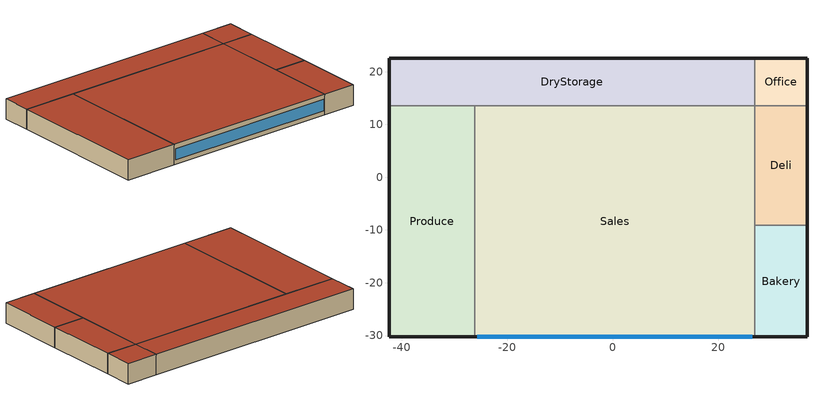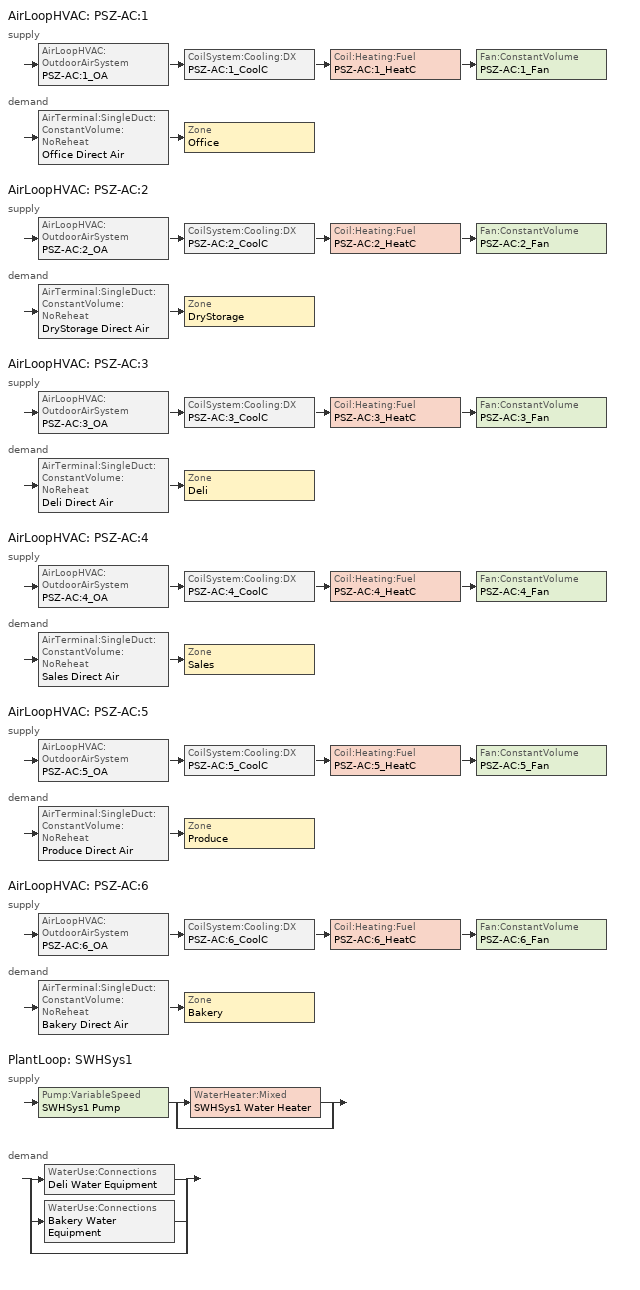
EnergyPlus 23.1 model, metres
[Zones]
Bakery
 floor ground (ext-slab): 36.79,-9.13 36.79,-30.24 26.89,-30.24 26.89,-9.13 z0
 wall outside (Mass Non-res Ext Wall): 26.89,-30.24 36.79,-30.24 36.79,-9.13 z0:6.1
 wall to Sales (int-walls): 26.89,-9.13 26.89,-30.24 z0:6.1
 wall to Deli (int-walls): 36.79,-9.13 26.89,-9.13 z0:6.1
 roof outside (IEAD Non-res Roof): 26.89,-9.13 26.89,-30.24 36.79,-30.24 36.79,-9.13 z6.1
Sales
 floor ground (ext-slab): 26.89,13.58 26.89,-30.24 -26.17,-30.24 -26.17,13.58 z0
 wall outside (Mass Non-res Ext Wall): -26.17,-30.24 26.89,-30.24 z0:6.1
 wall to Deli (int-walls): 26.89,-9.13 26.89,13.58 z0:6.1
 wall to DryStorage (int-walls): 26.89,13.58 -26.17,13.58 z0:6.1
 wall to Produce (int-walls): -26.17,13.58 -26.17,-30.24 z0:6.1
 window (Window Non-res Fixed): -25.69,-30.24 26.41,-30.24 z1.37:4.73
 roof outside (IEAD Non-res Roof): -26.17,13.58 -26.17,-30.24 26.89,-30.24 26.89,13.58 z6.1
Deli
 floor ground (ext-slab): 36.79,13.58 36.79,-9.13 26.89,-9.13 26.89,13.58 z0
 wall outside (Mass Non-res Ext Wall): 36.79,-9.13 36.79,13.58 z0:6.1
 wall to Office (int-walls): 36.79,13.58 26.89,13.58 z0:6.1
 roof outside (IEAD Non-res Roof): 26.89,13.58 26.89,-9.13 36.79,-9.13 36.79,13.58 z6.1
DryStorage
 floor ground (ext-slab): 26.89,22.55 26.89,13.58 -42.4,13.58 -42.4,22.55 z0
 wall outside (Mass Non-res Ext Wall): 26.89,22.55 -42.4,22.55 -42.4,13.58 z0:6.1
 wall to Office (int-walls): 26.89,13.58 26.89,22.55 z0:6.1
 wall to Produce (int-walls): -42.4,13.58 -26.17,13.58 z0:6.1
 roof outside (IEAD Non-res Roof): -42.4,22.55 -42.4,13.58 26.89,13.58 26.89,22.55 z6.1
Office
 floor ground (ext-slab): 36.79,22.55 36.79,13.58 26.89,13.58 26.89,22.55 z0
 wall outside (Mass Non-res Ext Wall): 36.79,13.58 36.79,22.55 26.89,22.55 z0:6.1
 roof outside (IEAD Non-res Roof): 26.89,22.55 26.89,13.58 36.79,13.58 36.79,22.55 z6.1
Produce
 floor ground (ext-slab): -26.17,13.58 -26.17,-30.24 -42.4,-30.24 -42.4,13.58 z0
 wall outside (Mass Non-res Ext Wall): -42.4,13.58 -42.4,-30.24 -26.17,-30.24 z0:6.1
 roof outside (IEAD Non-res Roof): -42.4,13.58 -42.4,-30.24 -26.17,-30.24 -26.17,13.58 z6.1
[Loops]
AirLoopHVAC 'PSZ-AC:1'
 supply: AirLoopHVAC:OutdoorAirSystem 'PSZ-AC:1_OA' > CoilSystem:Cooling:DX 'PSZ-AC:1_CoolC' > Coil:Heating:Fuel 'PSZ-AC:1_HeatC' > Fan:ConstantVolume 'PSZ-AC:1_Fan'
 demand: AirTerminal:SingleDuct:ConstantVolume:NoReheat 'Office Direct Air' > Zone 'Office'
AirLoopHVAC 'PSZ-AC:2'
 supply: AirLoopHVAC:OutdoorAirSystem 'PSZ-AC:2_OA' > CoilSystem:Cooling:DX 'PSZ-AC:2_CoolC' > Coil:Heating:Fuel 'PSZ-AC:2_HeatC' > Fan:ConstantVolume 'PSZ-AC:2_Fan'
 demand: AirTerminal:SingleDuct:ConstantVolume:NoReheat 'DryStorage Direct Air' > Zone 'DryStorage'
AirLoopHVAC 'PSZ-AC:3'
 supply: AirLoopHVAC:OutdoorAirSystem 'PSZ-AC:3_OA' > CoilSystem:Cooling:DX 'PSZ-AC:3_CoolC' > Coil:Heating:Fuel 'PSZ-AC:3_HeatC' > Fan:ConstantVolume 'PSZ-AC:3_Fan'
 demand: AirTerminal:SingleDuct:ConstantVolume:NoReheat 'Deli Direct Air' > Zone 'Deli'
AirLoopHVAC 'PSZ-AC:4'
 supply: AirLoopHVAC:OutdoorAirSystem 'PSZ-AC:4_OA' > CoilSystem:Cooling:DX 'PSZ-AC:4_CoolC' > Coil:Heating:Fuel 'PSZ-AC:4_HeatC' > Fan:ConstantVolume 'PSZ-AC:4_Fan'
 demand: AirTerminal:SingleDuct:ConstantVolume:NoReheat 'Sales Direct Air' > Zone 'Sales'
AirLoopHVAC 'PSZ-AC:5'
 supply: AirLoopHVAC:OutdoorAirSystem 'PSZ-AC:5_OA' > CoilSystem:Cooling:DX 'PSZ-AC:5_CoolC' > Coil:Heating:Fuel 'PSZ-AC:5_HeatC' > Fan:ConstantVolume 'PSZ-AC:5_Fan'
 demand: AirTerminal:SingleDuct:ConstantVolume:NoReheat 'Produce Direct Air' > Zone 'Produce'
AirLoopHVAC 'PSZ-AC:6'
 supply: AirLoopHVAC:OutdoorAirSystem 'PSZ-AC:6_OA' > CoilSystem:Cooling:DX 'PSZ-AC:6_CoolC' > Coil:Heating:Fuel 'PSZ-AC:6_HeatC' > Fan:ConstantVolume 'PSZ-AC:6_Fan'
 demand: AirTerminal:SingleDuct:ConstantVolume:NoReheat 'Bakery Direct Air' > Zone 'Bakery'
PlantLoop 'SWHSys1'
 supply: Pump:VariableSpeed 'SWHSys1 Pump' > split
  | WaterHeater:Mixed 'SWHSys1 Water Heater'
  | bypass
 demand: split
  | WaterUse:Connections 'Deli Water Equipment'
  | WaterUse:Connections 'Bakery Water Equipment'
  | bypass
[Building]
Ref Bldg SuperMarket New2004_v1.3_5.0: Loads convergence tolerance value=0.04; Maximum number of warmup days=25; Minimum number of warmup days=6; North axis=0; Solar distribution=FullInteriorAndExterior; Temperature convergence tolerance value=0.2; Terrain=City
[Site:GroundTemperature:BuildingSurface]
19.527, 19.502, 19.536, 19.598, 20.002, 21.64, 22.225, 22.375, 21.449, 20.121, 19.802, 19.633
[Site:Location]
USA IL-CHICAGO-OHARE: Elevation=190; Latitude=41.77; Longitude=-87.75; Time zone=-6
[Site:WaterMainsTemperature]
Annual average outdoor air temperature=9.69; Calculation method=Correlation; Maximum difference in monthly average outdoor air temperatures=28.1
[SizingPeriod:DesignDay] Barometric pressure=99063; Day of month=21; Daylight saving time indicator=No; Humidity condition type=WetBulb; Rain indicator=No; Snow indicator=No; Solar model indicator=ASHRAEClearSky
Name | Daily dry bulb temperature range | Day type | Maximum dry bulb temperature | Month | Sky clearness | Wetbulb or dewpoint at maximum dry bulb | Wind direction | Wind speed
CHICAGO Ann Clg .4% Condns WB=>MDB | 10.7 | SummerDesignDay | 31.2 | 7 | 1 | 25.5 | 230 | 5.3
CHICAGO Ann Htg 99.6% Condns DB | 0 | WinterDesignDay | -20.6 | 1 | 0 | -20.6 | 270 | 4.9
[Construction]
IEAD Non-res Roof: Roof Membrane, IEAD NonRes Roof Insulation, Metal Decking
InteriorFurnishings: Std Wood 6inch
Mass Non-res Ext Wall: 1IN Stucco, 8IN Concrete HW, Mass NonRes Wall Insulation, 1/2IN Gypsum
Window Non-res Fixed: NonRes Fixed Assembly Window
ext-slab: HW CONCRETE
int-walls: 1/2IN Gypsum, 1/2IN Gypsum
[Material] Thermal absorptance=0.9
Name | Conductivity | Density | Roughness | Solar absorptance | Specific heat | Thickness | Visible absorptance
1/2IN Gypsum | 0.16 | 784.9 | Smooth | 0.92 | 830 | 0.0127 | 0.92
1IN Stucco | 0.6918 | 1858 | Smooth | 0.92 | 837 | 0.0253 | 0.92
8IN CONCRETE HW | 1.311 | 2240 | Rough | 0.7 | 836.8 | 0.2032 | 0.7
HW CONCRETE | 1.311 | 2240 | Rough | 0.7 | 836.8 | 0.1016 | 0.7
IEAD NonRes Roof Insulation | 0.049 | 265 | MediumRough | 0.7 | 836.8 | 0.127339 | 0.7
Mass NonRes Wall Insulation | 0.049 | 265 | MediumRough | 0.7 | 836.8 | 0.0495495 | 0.7
Metal Decking | 45.006 | 7680 | MediumSmooth | 0.7 | 418.4 | 0.0015 | 0.3
Roof Membrane | 0.16 | 1121.29 | VeryRough | 0.7 | 1460 | 0.0095 | 0.7
Std Wood 6inch | 0.12 | 540 | MediumSmooth | 0.7 | 1210 | 0.15 | 0.7
[WindowMaterial:SimpleGlazingSystem]
NonRes Fixed Assembly Window: Solar heat gain coefficient=0.39; U factor=3.23646
[AirLoopHVAC] Design supply air flow rate=Autosize
PSZ-AC:1; PSZ-AC:2; PSZ-AC:3; PSZ-AC:4; PSZ-AC:5; PSZ-AC:6
[AirTerminal:SingleDuct:ConstantVolume:NoReheat] Availability schedule=ALWAYS_ON; Maximum air flow rate=Autosize
Bakery Direct Air; Deli Direct Air; DryStorage Direct Air; Office Direct Air; Produce Direct Air; Sales Direct Air
[AvailabilityManager:NightCycle] Applicability schedule=ALWAYS_ON; Control type=CycleOnAny; Cycling run time=1800; Cycling run time control type=FixedRunTime; Fan schedule=HVACOperationSchd; Thermostat tolerance=1
PSZ-AC:1 Availability Manager; PSZ-AC:2 Availability Manager; PSZ-AC:3 Availability Manager; PSZ-AC:4 Availability Manager; PSZ-AC:5 Availability Manager; PSZ-AC:6 Availability Manager
[Coil:Cooling:DX:SingleSpeed]
PSZ-AC:1_CoolC DXCoil: 2023 rated evaporator fan power per volume flow rate=934.4; Availability schedule=ALWAYS_ON; Energy input ratio function of flow fraction curve=ConstantCubic; Energy input ratio function of temperature curve=Cool-EIR-fT; Gross rated cooling cop=3.66668; Gross rated sensible heat ratio=Autosize; Gross rated total cooling capacity=Autosize; Part load fraction correlation curve=Cool-PLF-fPLR; Rated air flow rate=Autosize; Total cooling capacity function of flow fraction curve=ConstantCubic; Total cooling capacity function of temperature curve=Cool-Cap-fT
[Coil:Cooling:DX:TwoSpeed] Availability schedule=ALWAYS_ON; Energy input ratio function of flow fraction curve=Measured_CoolCStandard10Ton_EIRFFF; Energy input ratio function of temperature curve=Measured_CoolCStandard10Ton_EIRFT; High speed gross rated total cooling capacity=Autosize; High speed rated air flow rate=Autosize; High speed rated sensible heat ratio=Autosize; Low speed energy input ratio function of temperature curve=Measured_LowSpeedCoolEIRLSFT; Low speed gross rated sensible heat ratio=Autosize; Low speed gross rated total cooling capacity=Autosize; Low speed rated air flow rate=Autosize; Low speed total cooling capacity function of temperature curve=Measured_LowSpeedCoolCapLSFT; Part load fraction correlation curve=No_PLR_Degredation; Total cooling capacity function of flow fraction curve=Measured_CoolCStandard10Ton_CapFF; Total cooling capacity function of temperature curve=Measured_CoolCStandard10Ton_CapFT
Name | High speed gross rated cooling cop | Low speed gross rated cooling cop | Unit internal static air pressure
PSZ-AC:2_CoolC DXCoil | 3.23372 | 3.28187 | 450
PSZ-AC:3_CoolC DXCoil | 3.30033 | 3.34947
PSZ-AC:4_CoolC DXCoil | 3.13381 | 3.18046 | 450
PSZ-AC:5_CoolC DXCoil | 3.23372 | 3.28187
PSZ-AC:6_CoolC DXCoil | 3.50016 | 3.55227
[Coil:Heating:Fuel] Availability schedule=ALWAYS_ON; Fuel type=NaturalGas; Nominal capacity=Autosize
Name | Burner efficiency
PSZ-AC:1_HeatC; PSZ-AC:6_HeatC | 0.8
PSZ-AC:2_HeatC; PSZ-AC:3_HeatC; PSZ-AC:4_HeatC; PSZ-AC:5_HeatC | 0.78
[CoilSystem:Cooling:DX] Availability schedule=ALWAYS_ON
Name | Cooling coil
PSZ-AC:1_CoolC | PSZ-AC:1_CoolC DXCoil
PSZ-AC:2_CoolC | PSZ-AC:2_CoolC DXCoil
PSZ-AC:3_CoolC | PSZ-AC:3_CoolC DXCoil
PSZ-AC:4_CoolC | PSZ-AC:4_CoolC DXCoil
PSZ-AC:5_CoolC | PSZ-AC:5_CoolC DXCoil
PSZ-AC:6_CoolC | PSZ-AC:6_CoolC DXCoil
[Controller:OutdoorAir] Economizer control action type=ModulateFlow; Economizer maximum limit dry bulb temperature=28; Economizer maximum limit enthalpy=64000; Economizer minimum limit dry bulb temperature=-100; Lockout type=NoLockout; Maximum outdoor air flow rate=Autosize; Minimum limit type=FixedMinimum; Minimum outdoor air flow rate=Autosize; Minimum outdoor air schedule=MinOA_Sched
Name | Economizer control type
PSZ-AC:1_OA_Controller; PSZ-AC:6_OA_Controller | NoEconomizer
PSZ-AC:2_OA_Controller; PSZ-AC:3_OA_Controller; PSZ-AC:4_OA_Controller; PSZ-AC:5_OA_Controller | DifferentialDryBulb
[DesignSpecification:OutdoorAir]
Name | Outdoor air flow per zone floor area | Outdoor air method | Outdoor air flow per person
SZ DSOA Bakery; SZ DSOA Deli; SZ DSOA Produce; SZ DSOA Sales | 0.0015 | Flow/Area
SZ DSOA DryStorage | 0.00075 | Flow/Area
SZ DSOA Office |  | Flow/Person | 0.01
[ElectricEquipment] Fraction latent=0
Name | Design level | Design level calculation method | End use subcategory | Fraction lost | Fraction radiant | Schedule | Zone or zonelist or space or spacelist | Watts per zone floor area
Bakery_MiscPlug_Equip | 11244 | EquipmentLevel | MiscPlug | 0 | 0.5 | BLDG_EQUIP_SCH | Bakery
Deli_Exhaust_Fan | 524 | EquipmentLevel | ExhaustFans | 1 | 0 | Deli_Exhaust_SCH | Deli
Deli_MiscPlug_Equip | 12105 | EquipmentLevel | MiscPlug | 0 | 0.5 | BLDG_EQUIP_SCH | Deli
DryStorage_MiscPlug_Equip |  | Watts/Area | MiscPlug | 0 | 0.5 | BLDG_EQUIP_SCH | DryStorage | 8.07
Office_MiscPlug_Equip |  | Watts/Area | MiscPlug | 0 | 0.5 | BLDG_EQUIP_SCH | Office | 8.07
Produce_MiscPlug_Equip |  | Watts/Area | MiscPlug | 0 | 0.5 | BLDG_EQUIP_SCH | Produce | 5.38
Sales_MiscPlug_Equip |  | Watts/Area | MiscPlug | 0 | 0.5 | BLDG_EQUIP_SCH | Sales | 5.38
[Exterior:Lights]
Exterior Facade Lighting: Control option=AstronomicalClock; Design level=13577; End use subcategory=Exterior Facade Lighting; Schedule=ALWAYS_ON
[Fan:ConstantVolume] Availability schedule=HVACOperationSchd; End use subcategory=Fan Energy; Maximum flow rate=Autosize; Motor in airstream fraction=1
Name | Fan total efficiency | Motor efficiency | Pressure rise
PSZ-AC:1_Fan | 0.53625 | 0.825 | 622
PSZ-AC:2_Fan; PSZ-AC:3_Fan; PSZ-AC:5_Fan; PSZ-AC:6_Fan | 0.56875 | 0.875 | 622
PSZ-AC:4_Fan | 0.6006 | 0.924 | 1017.592
[Fan:ZoneExhaust] Availability schedule=HVACOperationSchd; End use subcategory=Zone Exhaust Fans
Name | Fan total efficiency | Maximum flow rate | Pressure rise
Bakery Exhaust Fan | 0.338 | 0.354 | 125
Deli Exhaust Fan | 1 | 0.3375 | 1e-06
Sales Exhaust Fan | 1 | 1.0785 | 1e-06
[GasEquipment] Design level calculation method=EquipmentLevel; End use subcategory=MiscGas; Fraction latent=0; Fraction lost=0; Fraction radiant=0.5; Schedule=BLDG_EQUIP_SCH
Name | Design level | Zone or zonelist or space or spacelist
Bakery_MiscGas_Equip | 5622 | Bakery
Deli_MiscGas_Equip | 6053 | Deli
[InternalMass] Construction=InteriorFurnishings
Name | Zone or zonelist | Surface area
Bakery Internal Mass | Bakery | 418.0818
Deli Internal Mass | Deli | 449.4372
DryStorage Internal Mass | DryStorage | 1243.78
Office Internal Mass | Office | 177.6835
Produce Internal Mass | Produce | 1422.73
Sales Internal Mass | Sales | 4649.88
[Lights] Design level calculation method=Watts/Area; End use subcategory=General; Fraction radiant=0.7; Fraction replaceable=1; Fraction visible=0.2; Return air fraction=0; Return air fraction calculated from plenum temperature=No; Schedule=BLDG_LIGHT_SCH
Name | Watts per zone floor area | Zone or zonelist or space or spacelist
Bakery_Lights | 18.29 | Bakery
Deli_Lights | 18.29 | Deli
DryStorage_Lights | 8.61 | DryStorage
Office_Lights | 11.84 | Office
Produce_Lights | 18.29 | Produce
Sales_Lights | 18.29 | Sales
[People] Activity level schedule=ACTIVITY_SCH; Air velocity schedule=AIR_VELO_SCH; Clothing insulation calculation method=ClothingInsulationSchedule; Clothing insulation schedule=CLOTHING_SCH; Enable ashrae 55 comfort warnings=No; Fraction radiant=0.3; Mean radiant temperature calculation type=ZoneAveraged; Number of people calculation method=Area/Person; Number of people schedule=BLDG_OCC_SCH; Sensible heat fraction=Autocalculate; Thermal comfort model 1 type=Fanger; Work efficiency schedule=WORK_EFF_SCH
Name | Floor area per person | Zone or zonelist or space or spacelist
Bakery People | 11.61 | Bakery
Deli People | 11.61 | Deli
DryStorage People | 27.87 | DryStorage
Office People | 18.58 | Office
Produce People | 11.61 | Produce
Sales People | 11.61 | Sales
[PlantEquipmentList]
SWHSys1 Equipment List: SWHSys1 Water Heater, WaterHeater:Mixed
[PlantEquipmentOperation:HeatingLoad]
SWHSys1 Operation Scheme: Load range 1 lower limit=0; Load range 1 upper limit=1e+15; Range 1 equipment list=SWHSys1 Equipment List
[PlantEquipmentOperationSchemes]
SWHSys1 Loop Operation Scheme List: Control scheme 1=SWHSys1 Operation Scheme; Control scheme 1 schedule=PlantOnSched
[PlantLoop]
SWHSys1: Fluid type=Water; Load distribution scheme=Optimal; Maximum loop flow rate=Autosize; Maximum loop temperature=60; Minimum loop flow rate=0; Minimum loop temperature=10; Plant equipment operation scheme=SWHSys1 Loop Operation Scheme List; Plant loop volume=Autocalculate
[Pump:VariableSpeed]
SWHSys1 Pump: Design maximum flow rate=Autosize; Design minimum flow rate=0; Design power consumption=Autosize; Design pump head=0.1; Fraction of motor inefficiencies to fluid stream=0; Motor efficiency=1; Pump control type=Intermittent; Coefficient 1 of the part load performance curve=0; Coefficient 2 of the part load performance curve=1; Coefficient 3 of the part load performance curve=0; Coefficient 4 of the part load performance curve=0
[Refrigeration:Case] Availability schedule=ALWAYS_ON; Case lighting schedule=BLDG_LIGHT_SCH; Fraction of lighting energy to case=1; Latent case credit curve type=CaseTemperatureMethod; Minimum anti sweat heater power per unit length=0; Rated ambient relative humidity=55; Rated ambient temperature=23.88; Under case hvac return air fraction=0
Name | Zone | Anti sweat heater control type | Case anti sweat heater power per unit length | Case credit fraction schedule | Case defrost drip down schedule | Case defrost power per unit length | Case defrost schedule | Case defrost type | Case height | Case length | Case operating temperature | Defrost energy correction curve type | Fraction of anti sweat heater energy to case | Humidity at zero anti sweat heater energy | Latent case credit curve | Operating case fan power per unit length | Rated latent heat ratio | Rated runtime fraction | Rated total cooling capacity per unit length | Refrigerated case restocking schedule | Standard case fan power per unit length | Standard case lighting power per unit length
Bakery_Case:1_WALKINFREEZER | Bakery | None | 0 | Bakery_Case:1_WALKINFREEZER_CaseCreditReduxSched | Bakery_Case:1_WALKINFREEZER_CaseDripDown2aDaySched | 0 | Bakery_Case:1_WALKINFREEZER_CaseDefrost2aDaySched | None | 0 | 2.4 | 2.2 | None | 0 | 0 | Bakery_Case:1_WALKINFREEZERSingleShelfHorizontal_LatentEnergyMult | 63 | 0.1 | 0.4 | 461.52 | Bakery_Case:1_WALKINFREEZER_WalkInStockingSched | 63 | 26.25
Deli_Case:1_ MULTIDECKDIARYANDDELICASE | Deli | None | 65.6 | Deli_Case:1_ MULTIDECKDIARYANDDELICASE_CaseCreditReduxSched | Deli_Case:1_ MULTIDECKDIARYANDDELICASE_CaseDripDown2aDaySched | 0 | Deli_Case:1_ MULTIDECKDIARYANDDELICASE_CaseDefrost2aDaySched | OffCycle | 0 | 3 | 2.2 | None | 0.2 | 0 | Deli_Case:1_ MULTIDECKDIARYANDDELICASEMultiShelfVertical_LatentEnergyMult | 87.6 | 0.3 | 0.85 | 1442.25 | Deli_Case:1_ MULTIDECKDIARYANDDELICASE_CaseStockingSched | 87.6 | 38.7
Deli_Case:2_WALKINFREEZER | Deli | None | 0 | Deli_Case:2_WALKINFREEZER_CaseCreditReduxSched | Deli_Case:2_WALKINFREEZER_CaseDripDown2aDaySched | 511.8 | Deli_Case:2_WALKINFREEZER_CaseDefrost2aDaySched | Electric | 0 | 4.8 | 2.2 | None | 0 | 0 | Deli_Case:2_WALKINFREEZERSingleShelfHorizontal_LatentEnergyMult | 97.1 | 0.1 | 0.4 | 461.52 | Deli_Case:2_WALKINFREEZER_WalkInStockingSched | 97.1 | 26.25
Produce_Case:1_ MULTIDECKDIARYANDDELICASE | Produce | None | 0 | Produce_Case:1_ MULTIDECKDIARYANDDELICASE_CaseCreditReduxSched | Produce_Case:1_ MULTIDECKDIARYANDDELICASE_CaseDripDown2aDaySched | 0 | Produce_Case:1_ MULTIDECKDIARYANDDELICASE_CaseDefrost2aDaySched | OffCycle | 0 | 30 | 2.2 | None | 0.2 | 0 | Produce_Case:1_ MULTIDECKDIARYANDDELICASEMultiShelfVertical_LatentEnergyMult | 41 | 0.3 | 0.85 | 1442.25 | Produce_Case:1_ MULTIDECKDIARYANDDELICASE_CaseStockingSched | 41 | 60
Sales_Case:1_MEATDISPLAYCASE | Sales | Linear | 65.6 |  | Sales_Case:1_MEATDISPLAYCASE_CaseDripDown2aDaySched | 443 | Sales_Case:1_MEATDISPLAYCASE_CaseDefrost2aDaySched | Electric | 1.5 | 33.58 | 2.2 |  | 0.2 | 35 | Sales_Case:1_MEATDISPLAYCASE_SingleShelfHorizontal_LatentEnergyMult | 87.6 | 0.1 | 0.85 | 1442.25 | Sales_Case:1_MEATDISPLAYCASE_CaseStockingSched | 87.6 | 38.7
Sales_Case:2_ MULTIDECKDIARYANDDELICASE | Sales | None | 0 | Sales_Case:2_ MULTIDECKDIARYANDDELICASE_CaseCreditReduxSched | Sales_Case:2_ MULTIDECKDIARYANDDELICASE_CaseDripDown2aDaySched | 0 | Sales_Case:2_ MULTIDECKDIARYANDDELICASE_CaseDefrost2aDaySched | OffCycle | 0 | 49.25 | 2.2 | None | 0.2 | 0 | Sales_Case:2_ MULTIDECKDIARYANDDELICASEMultiShelfVertical_LatentEnergyMult | 41 | 0.3 | 0.85 | 1442.25 | Sales_Case:2_ MULTIDECKDIARYANDDELICASE_CaseStockingSched | 41 | 60
Sales_Case:3_GLASSDOORFROZENFOOD | Sales | HeatBalanceMethod | 233 | Sales_Case:3_GLASSDOORFROZENFOOD_CaseCreditReduxSched | Sales_Case:3_GLASSDOORFROZENFOOD_CaseDripDown2aDaySched | 1312 | Sales_Case:3_GLASSDOORFROZENFOOD_CaseDefrost2aDaySched | Electric | 1.5 | 81.69 | -15 |  | 0.2 | 1.5 | Sales_Case:3_GLASSDOORFROZENFOODSingleShelfHorizontal_LatentEnergyMult | 65.6 | 0.13 | 0.85 | 538.44 | Sales_Case:3_GLASSDOORFROZENFOOD_CaseStockingSched | 65.6 | 108.3
Sales_Case:4_OPENWELLICECREAMDISPLAYCASE | Sales | Linear | 78.7 | Sales_Case:4_OPENWELLICECREAMDISPLAYCASE_CaseCreditReduxSched | Sales_Case:4_OPENWELLICECREAMDISPLAYCASE_CaseDripDown2aDaySched | 1378 | Sales_Case:4_OPENWELLICECREAMDISPLAYCASE_CaseDefrost2aDaySched | Electric | 1.5 | 39.01 | -12 | None | 0.2 | 35 | Sales_Case:4_OPENWELLICECREAMDISPLAYCASESingleShelfHorizontal_LatentEnergyMult | 32.8 | 0.1 | 0.85 | 528.83 | Sales_Case:4_OPENWELLICECREAMDISPLAYCASE_CaseStockingSched | 32.8 | 0
Sales_Case:5_WALKINFREEZER | Sales | None | 0 | Sales_Case:5_WALKINFREEZER_CaseCreditReduxSched | Sales_Case:5_WALKINFREEZER_CaseDripDown2aDaySched | 511.8 | Sales_Case:5_WALKINFREEZER_CaseDefrost2aDaySched | Electric | 0 | 10.44 | 2.2 | None | 0 | 0 | Sales_Case:5_WALKINFREEZERSingleShelfHorizontal_LatentEnergyMult | 97 | 0.1 | 0.4 | 461.52 | Sales_Case:5_WALKINFREEZER_WalkInStockingSched | 97 | 26.25
Sales_Case:6_WALKINFREEZER | Sales | None | 0 | Sales_Case:6_WALKINFREEZER_CaseCreditReduxSched | Sales_Case:6_WALKINFREEZER_CaseDripDown2aDaySched | 0 | Sales_Case:6_WALKINFREEZER_CaseDefrost2aDaySched | None | 0 | 96.66 | 2.2 | None | 0 | 0 | Sales_Case:6_WALKINFREEZERSingleShelfHorizontal_LatentEnergyMult | 63 | 0.1 | 0.4 | 461.52 | Sales_Case:6_WALKINFREEZER_WalkInStockingSched | 63 | 26.25
Sales_Case:7_WALKINFREEZER | Sales | None | 0 | Sales_Case:7_WALKINFREEZER_CaseCreditReduxSched | Sales_Case:7_WALKINFREEZER_CaseDripDown2aDaySched | 761.15 | Sales_Case:7_WALKINFREEZER_CaseDefrost2aDaySched | Electric | 0 | 38.1 | -23.3 | None | 0 | 0 | Sales_Case:7_WALKINFREEZERSingleShelfHorizontal_LatentEnergyMult | 105 | 0.1 | 0.4 | 615.36 | Sales_Case:7_WALKINFREEZER_WalkInStockingSched | 105 | 26.25
[Refrigeration:CaseAndWalkInList]
Name | Case or walkin name 1 | Case or walkin name 2 | Case or walkin name 3 | Case or walkin name 4
RACKAcase list | Deli_Case:1_ MULTIDECKDIARYANDDELICASE | Sales_Case:1_MEATDISPLAYCASE | Sales_Case:2_ MULTIDECKDIARYANDDELICASE | Produce_Case:1_ MULTIDECKDIARYANDDELICASE
RACKBcase list | Sales_Case:3_GLASSDOORFROZENFOOD | Sales_Case:4_OPENWELLICECREAMDISPLAYCASE
RACKCcase list | Deli_Case:2_WALKINFREEZER | Sales_Case:5_WALKINFREEZER | Sales_Case:6_WALKINFREEZER | Bakery_Case:1_WALKINFREEZER
[Refrigeration:CompressorRack] Condenser type=AirCooled; Design condenser fan power=4500; Heat rejection location=Outdoors
Name | Compressor rack cop function of temperature curve | Condenser fan power function of temperature curve | Design compressor rack cop | End use subcategory | Refrigeration case name or walkin name or caseandwalkinlist
RACKA | RACKA_RackCOPfTCurve | RACKA_RackCondFanCurve | 2.5 | Med Temp Refrigeration | RACKAcase list
RACKB | RACKB_RackCOPfTCurve | RACKB_RackCondFanCurve2 | 1.3 | Low Temp Refrigeration | RACKBcase list
RACKC | RACKC_RackCOPfTCurve | RACKC_RackCondFanCurve | 2.5 | Med Temp Refrigeration | RACKCcase list
RACKD | RACKD_RackCOPfTCurve | RACKD_RackCondFanCurve2 | 1.3 | Low Temp Refrigeration | Sales_Case:7_WALKINFREEZER
[SetpointManager:MixedAir] Control variable=Temperature
Name | Setpoint node or nodelist
PSZ-AC:1_CoolC SAT Manager | PSZ-AC:1_CoolC-PSZ-AC:1_HeatCNode
PSZ-AC:1_HeatC MixedAir Manager | PSZ-AC:1_HeatC-PSZ-AC:1_FanNode
PSZ-AC:1_OAMixed Air Temp Manager | PSZ-AC:1_OA-PSZ-AC:1_CoolCNode
PSZ-AC:2_CoolC SAT Manager | PSZ-AC:2_CoolC-PSZ-AC:2_HeatCNode
PSZ-AC:2_HeatC MixedAir Manager | PSZ-AC:2_HeatC-PSZ-AC:2_FanNode
PSZ-AC:2_OAMixed Air Temp Manager | PSZ-AC:2_OA-PSZ-AC:2_CoolCNode
PSZ-AC:3_CoolC SAT Manager | PSZ-AC:3_CoolC-PSZ-AC:3_HeatCNode
PSZ-AC:3_HeatC MixedAir Manager | PSZ-AC:3_HeatC-PSZ-AC:3_FanNode
PSZ-AC:3_OAMixed Air Temp Manager | PSZ-AC:3_OA-PSZ-AC:3_CoolCNode
PSZ-AC:4_CoolC SAT Manager | PSZ-AC:4_CoolC-PSZ-AC:4_HeatCNode
PSZ-AC:4_HeatC MixedAir Manager | PSZ-AC:4_HeatC-PSZ-AC:4_FanNode
PSZ-AC:4_OAMixed Air Temp Manager | PSZ-AC:4_OA-PSZ-AC:4_CoolCNode
PSZ-AC:5_CoolC SAT Manager | PSZ-AC:5_CoolC-PSZ-AC:5_HeatCNode
PSZ-AC:5_HeatC MixedAir Manager | PSZ-AC:5_HeatC-PSZ-AC:5_FanNode
PSZ-AC:5_OAMixed Air Temp Manager | PSZ-AC:5_OA-PSZ-AC:5_CoolCNode
PSZ-AC:6_CoolC SAT Manager | PSZ-AC:6_CoolC-PSZ-AC:6_HeatCNode
PSZ-AC:6_HeatC MixedAir Manager | PSZ-AC:6_HeatC-PSZ-AC:6_FanNode
PSZ-AC:6_OAMixed Air Temp Manager | PSZ-AC:6_OA-PSZ-AC:6_CoolCNode
[SetpointManager:Scheduled]
SWHSys1 Loop Setpoint Manager: Control variable=Temperature; Schedule=SWHSys1-Loop-Temp-Schedule; Setpoint node or nodelist=SWHSys1 Supply Outlet Node
[SetpointManager:SingleZone:Reheat] Control variable=Temperature; Maximum supply air temperature=50; Minimum supply air temperature=10
Name | Control zone | Setpoint node or nodelist
SupAirTemp MngrBakery | Bakery | PSZ-AC:6 Supply Equipment Outlet Node
SupAirTemp MngrDeli | Deli | PSZ-AC:3 Supply Equipment Outlet Node
SupAirTemp MngrDryStorage | DryStorage | PSZ-AC:2 Supply Equipment Outlet Node
SupAirTemp MngrOffice | Office | PSZ-AC:1 Supply Equipment Outlet Node
SupAirTemp MngrProduce | Produce | PSZ-AC:5 Supply Equipment Outlet Node
SupAirTemp MngrSales | Sales | PSZ-AC:4 Supply Equipment Outlet Node
[Sizing:Plant]
SWHSys1: Design loop exit temperature=60; Loop design temperature difference=5; Loop type=Heating
[Sizing:System] Central cooling capacity control method=VAV; Central cooling design supply air humidity ratio=0.0085; Central cooling design supply air temperature=12.8; Central heating design supply air humidity ratio=0.008; Central heating design supply air temperature=40; Central heating maximum system air flow ratio=1; Cooling design capacity=Autosize; Cooling design capacity method=CoolingDesignCapacity; Cooling supply air flow rate method=DesignDay; Design outdoor air flow rate=Autosize; Heating design capacity=Autosize; Heating design capacity method=HeatingDesignCapacity; Heating supply air flow rate method=DesignDay; Precool design humidity ratio=0.008; Precool design temperature=12.8; Preheat design humidity ratio=0.008; Preheat design temperature=7; Type of load to size on=Sensible; Type of zone sum to use=NonCoincident; Zone maximum outdoor air fraction=1
Name | 100 outdoor air in cooling | 100 outdoor air in heating
PSZ-AC:1; PSZ-AC:2; PSZ-AC:4; PSZ-AC:5; PSZ-AC:6 | No | No
PSZ-AC:3 | Yes | Yes
[Sizing:Zone] Account for dedicated outdoor air system=No; Cooling design air flow method=DesignDay; Dedicated outdoor air high setpoint temperature for design=Autosize; Dedicated outdoor air low setpoint temperature for design=Autosize; Dedicated outdoor air system control strategy=NeutralSupplyAir; Heating design air flow method=DesignDay; Zone cooling design supply air humidity ratio=0.0085; Zone cooling design supply air temperature=14; Zone cooling design supply air temperature input method=SupplyAirTemperature; Zone heating design supply air humidity ratio=0.008; Zone heating design supply air temperature=40; Zone heating design supply air temperature input method=SupplyAirTemperature
Name | Design specification outdoor air object
Bakery | SZ DSOA Bakery
Deli | SZ DSOA Deli
DryStorage | SZ DSOA DryStorage
Office | SZ DSOA Office
Produce | SZ DSOA Produce
Sales | SZ DSOA Sales
[ThermostatSetpoint:DualSetpoint] Cooling setpoint temperature schedule=CLGSETP_SCH; Heating setpoint temperature schedule=HTGSETP_SCH
Bakery DualSPSched; Deli DualSPSched; DryStorage DualSPSched; Office DualSPSched; Produce DualSPSched; Sales DualSPSched
[UtilityCost:Charge:Block] Category variable=EnergyCharges; Season=Annual; Source variable=totalEnergy
Name | Block 1 cost per unit value or variable | Block 2 cost per unit value or variable | Block 3 cost per unit value or variable | Block 4 cost per unit value or variable | Block size 1 value or variable | Block size 2 value or variable | Block size 3 value or variable | Block size 4 value or variable | Tariff | Utility cost charge block | Block size multiplier value or variable
UtilityCost:Charge:Block 1 | 0.108222 | 0.087021 | 0.07842 | 0.05832 | 300 | 700 | 1500 | remaining | PSI_LLF_LowLoadFactorService | AnnualEnergyCharge
UtilityCost:Charge:Block 2 | 0 | 0.051773 | 0.046965 |  | 190 | 110 | remaining |  | PSI_LLF_LowLoadFactorService | AnnualDemandBaseCharge | TotalDemand
UtilityCost:Charge:Block 3 | 0.082409 | 0.072873 | 0.061696 | 0.041179 | 300 | 700 | 1500 | remaining | PSI_CS_CommercialElectricService | AnnualEnergyCharge
[UtilityCost:Charge:Simple] Season=Annual
Name | Category variable | Cost per unit value or variable | Source variable | Tariff | Utility cost charge simple
UtilityCost:Charge:Simple 1 | EnergyCharges | 0.002028 | totalEnergy | PSI_LLF_LowLoadFactorService | FuelCostAdjustEnergyCharge
UtilityCost:Charge:Simple 2 | EnergyCharges | 0.000536 | totalEnergy | PSI_LLF_LowLoadFactorService | QualPollutionControlAdjustEnergyCharge
UtilityCost:Charge:Simple 3 | EnergyCharges | 0.001127 | totalEnergy | PSI_LLF_LowLoadFactorService | SoxNoxRiderAdjustEnergyCharge
UtilityCost:Charge:Simple 4 | EnergyCharges | -0.00037 | totalEnergy | PSI_LLF_LowLoadFactorService | DSMRiderAdjustEnergyCharge
UtilityCost:Charge:Simple 5 | EnergyCharges | -3.1e-05 | totalEnergy | PSI_LLF_LowLoadFactorService | PurchPowerTrackerAdjustEnergyCharge
UtilityCost:Charge:Simple 6 | EnergyCharges | -0.000216 | totalEnergy | PSI_LLF_LowLoadFactorService | MidwestISOAdjustEnergyCharge
UtilityCost:Charge:Simple 7 | EnergyCharges | 0.000833 | totalEnergy | PSI_LLF_LowLoadFactorService | CleanCoalRiderEnergyCharge
UtilityCost:Charge:Simple 8 | Taxes | 0.08 | SubTotal | PSI_LLF_LowLoadFactorService | TaxofeightPercent
UtilityCost:Charge:Simple 9 | EnergyCharges | 0.002028 | totalEnergy | PSI_CS_CommercialElectricService | FuelCostAdjustEnergyCharge
UtilityCost:Charge:Simple 10 | EnergyCharges | 0.000536 | totalEnergy | PSI_CS_CommercialElectricService | QualPollutionControlAdjustEnergyCharge
UtilityCost:Charge:Simple 11 | EnergyCharges | 0.001127 | totalEnergy | PSI_CS_CommercialElectricService | SoxNoxRiderAdjustEnergyCharge
UtilityCost:Charge:Simple 12 | EnergyCharges | 2.1e-05 | totalEnergy | PSI_CS_CommercialElectricService | DSMRiderAdjustEnergyCharge
UtilityCost:Charge:Simple 13 | EnergyCharges | 3.4e-05 | totalEnergy | PSI_CS_CommercialElectricService | PurchPowerTrackerAdjustEnergyCharge
UtilityCost:Charge:Simple 14 | EnergyCharges | -0.000203 | totalEnergy | PSI_CS_CommercialElectricService | MidwestISOAdjustEnergyCharge
UtilityCost:Charge:Simple 15 | EnergyCharges | 0.000807 | totalEnergy | PSI_CS_CommercialElectricService | CleanCoalRiderEnergyCharge
UtilityCost:Charge:Simple 16 | Taxes | 0.08 | SubTotal | PSI_CS_CommercialElectricService | TaxofeightPercent
UtilityCost:Charge:Simple 17 | EnergyCharges | IN_MonthlyGasRates | totalEnergy | IN_EIAMonthlyRateGas | MonthlyRateGasCharge
UtilityCost:Charge:Simple 18 | Taxes | 0.08 | SubTotal | IN_EIAMonthlyRateGas | TaxofEightPercent
[UtilityCost:Qualify] Season=Annual; Threshold test=Count; Threshold value or variable=75; Variable=TotalDemand
Name | Number of months | Qualify type | Tariff | Utility cost qualify
UtilityCost:Qualify 1 | 12 | Minimum | PSI_LLF_LowLoadFactorService | MinDemand75kw
UtilityCost:Qualify 2 | 1 | Maximum | PSI_CS_CommercialElectricService | MaxDemand75kw
[UtilityCost:Tariff]
Name | Conversion factor choice | Group | Monthly charge or variable | Output meter | Demand window length
IN_EIAMonthlyRateGas | MCF | Comm Gas | 0 | NaturalGas:Facility
PSI_CS_CommercialElectricService | kWh | Comm Elect | 9.4 | Electricity:Facility
PSI_LLF_LowLoadFactorService | kWh | Comm Elect | 15 | Electricity:Facility | HalfHour
[UtilityCost:Variable]
IN_MonthlyGasRates: January value=8.22; February value=7.51; March value=8.97; April value=9.01; May value=9.16; June value=10.44; July value=10.32; August value=10.13; September value=9.2; October value=8.18; November value=7.83; December value=7.63; Tariff=IN_EIAMonthlyRateGas; Variable type=Currency
[WaterHeater:Mixed]
SWHSys1 Water Heater: Ambient temperature indicator=Schedule; Ambient temperature schedule=SWHSys1 Water Heater Ambient Temperature Schedule Name; Deadband temperature difference=2; Heater control type=Cycle; Heater fuel type=NaturalGas; Heater maximum capacity=845000; Heater thermal efficiency=0.8; Indirect water heating recovery time=1.5; Maximum temperature limit=82.2222; Off cycle loss coefficient to ambient temperature=6; Off cycle parasitic fuel consumption rate=20; Off cycle parasitic fuel type=NaturalGas; Off cycle parasitic heat fraction to tank=0.8; On cycle loss coefficient to ambient temperature=6; On cycle parasitic fuel type=NaturalGas; Setpoint temperature schedule=SWHSys1 Water Heater Setpoint Temperature Schedule Name; Source side design flow rate=Autosize; Source side effectiveness=1; Tank volume=0.4; Use side design flow rate=Autosize; Use side effectiveness=1
[WaterUse:Connections]
Name | Water use equipment name 1
Bakery Water Equipment | Bakery Water Equipment
Deli Water Equipment | Deli Water Equipment
[WaterUse:Equipment] Flow rate fraction schedule=BLDG_SWH_SCH; Hot water supply temperature schedule=Water Equipment Hot Supply Temp Sched; Latent fraction schedule=Water Equipment Latent fract sched; Peak flow rate=5.25e-06; Sensible fraction schedule=Water Equipment Sensible fract sched; Target temperature schedule=Water Equipment Temp Sched
Name | Zone
Bakery Water Equipment | Bakery
Deli Water Equipment | Deli
[Zone] Floor area=Autocalculate; Multiplier=1; Part of total floor area=Yes; Type=1
Bakery; Deli; DryStorage; Office; Produce; Sales
[ZoneControl:Thermostat] Control type schedule=Dual Zone Control Type Sched
Name | Zone or zonelist | Control 1
Bakery Thermostat | Bakery | Bakery DualSPSched
Deli Thermostat | Deli | Deli DualSPSched
DryStorage Thermostat | DryStorage | DryStorage DualSPSched
Office Thermostat | Office | Office DualSPSched
Produce Thermostat | Produce | Produce DualSPSched
Sales Thermostat | Sales | Sales DualSPSched
[Zone equipment]
Bakery: Bakery Exhaust Fan, Bakery Direct Air
Deli: Deli Exhaust Fan, Deli Direct Air
DryStorage: DryStorage Direct Air
Office: Office Direct Air
Produce: Produce Direct Air
Sales: Sales Exhaust Fan, Sales Direct Air
[ZoneInfiltration:DesignFlowRate] Constant term coefficient=1; Design flow rate calculation method=Flow/ExteriorArea; Flow rate per exterior surface area=0.000302; Schedule=INFIL_HALF_ON_SCH; Temperature term coefficient=0; Velocity squared term coefficient=0; Velocity term coefficient=0
Name | Zone or zonelist or space or spacelist
Bakery_Infiltration | Bakery
Deli_Infiltration | Deli
DryStorage_Infiltration | DryStorage
Office_Infiltration | Office
Produce_Infiltration | Produce
Sales_Infiltration | Sales
[ZoneMixing]
Deli Exhaust Fanmixing_0: Delta temperature=0; Design flow rate=1.0785; Design flow rate calculation method=Flow/Zone; Schedule=HVACOperationSchd; Source zone or space=Sales; Zone or space=Deli
[Curve:Biquadratic]
Name | Maximum value of x | Maximum value of y | Minimum value of x | Minimum value of y | Coefficient1 constant | Coefficient2 x | Coefficient3 x 2 | Coefficient4 y | Coefficient5 y 2 | Coefficient6 x y
Cool-Cap-fT | 100 | 100 | -100 | -100 | 0.971212 | -0.0152755 | 0.00144345 | -0.00039321 | -6.8364e-06 | -0.000290596
Cool-EIR-fT | 100 | 100 | -100 | -100 | 0.286871 | 0.0239022 | -0.000810648 | 0.0134585 | 0.000338936 | -0.000487004
Measured_CoolCStandard10Ton_CapFT | 29.4 | 50.3 | 11.1 | 10 | 0.52357 | 0.03478 | 0 | -0.001915 | -0.00010838 | 0
Measured_CoolCStandard10Ton_EIRFT | 29.4 | 50.3 | 11.1 | 10 | 0.9847 | -0.04285 | 0.0013562 | 0.009934 | 0.0006398 | -0.001169
Measured_LowSpeedCoolCapLSFT | 29.4 | 50.3 | 11.1 | 10 | 0.4136 | 0.03105 | 0 | 0.006952 | -0.0002128 | 0
Measured_LowSpeedCoolEIRLSFT | 29.4 | 50.3 | 11.1 | 10 | 1.1389 | -0.04518 | 0.0014298 | 0.006044 | 0.0006745 | -0.0012325
[Curve:Cubic]
Name | Maximum value of x | Minimum value of x | Coefficient1 constant | Coefficient2 x | Coefficient3 x 2 | Coefficient4 x 3
Bakery_Case:1_WALKINFREEZERSingleShelfHorizontal_LatentEnergyMult; Deli_Case:2_WALKINFREEZERSingleShelfHorizontal_LatentEnergyMult; Sales_Case:1_MEATDISPLAYCASE_SingleShelfHorizontal_LatentEnergyMult; Sales_Case:3_GLASSDOORFROZENFOODSingleShelfHorizontal_LatentEnergyMult; Sales_Case:4_OPENWELLICECREAMDISPLAYCASESingleShelfHorizontal_LatentEnergyMult; Sales_Case:5_WALKINFREEZERSingleShelfHorizontal_LatentEnergyMult; Sales_Case:6_WALKINFREEZERSingleShelfHorizontal_LatentEnergyMult; Sales_Case:7_WALKINFREEZERSingleShelfHorizontal_LatentEnergyMult | 20 | -35 | 0.020376 | 0.00024378 | 1.14e-05 | 1.811e-07
ConstantCubic | 100 | -100 | 1 | 0 | 0 | 0
Deli_Case:1_ MULTIDECKDIARYANDDELICASEMultiShelfVertical_LatentEnergyMult; Produce_Case:1_ MULTIDECKDIARYANDDELICASEMultiShelfVertical_LatentEnergyMult; Sales_Case:2_ MULTIDECKDIARYANDDELICASEMultiShelfVertical_LatentEnergyMult | 20 | -35 | 0.0265263 | 0.00107803 | -6.02558e-05 | 1.23732e-06
[Curve:Quadratic]
Name | Maximum curve output | Maximum value of x | Minimum curve output | Minimum value of x | Coefficient1 constant | Coefficient2 x | Coefficient3 x 2
Cool-PLF-fPLR | 1 | 1 | 0.7 | 0 | 0.909496 | 0.0986477 | -0.00819488
Measured_CoolCStandard10Ton_CapFF |  | 1.197 |  | 0.776 | 0.7685 | 0.2315 | 0
Measured_CoolCStandard10Ton_EIRFFF |  | 1.197 |  | 0.776 | 1.192 | -0.1917 | 0
No_PLR_Degredation |  | 1 |  | 0 | 1 | 0 | 0
RACKA_RackCOPfTCurve; RACKB_RackCOPfTCurve; RACKC_RackCOPfTCurve; RACKD_RackCOPfTCurve |  | 35 |  | 10 | 1.7603 | -0.0377 | 0.0004
RACKA_RackCondFanCurve; RACKC_RackCondFanCurve |  | 35 |  | 10 | 0.3 | 0.02 | 0
RACKB_RackCondFanCurve2; RACKD_RackCondFanCurve2 |  | 35 |  | 0 | 0 | 0.0286 | 0
[Schedule:Compact]
ACTIVITY_SCH: Through: 12/31, For: AllDays, Until: 24:00, 120
AIR_VELO_SCH; Water Equipment Sensible fract sched: Through: 12/31, For: AllDays, Until: 24:00, 0.2
ALWAYS_ON; PlantOnSched: Through: 12/31, For: AllDays, Until: 24:00, 1
BLDG_EQUIP_SCH: Through: 12/31, For: Weekdays, Until: 06:00, 0.2, Until: 08:00, 0.4, Until: 09:00, 0.7, Until: 18:00, 0.9, Until: 20:00, 0.8, Until: 21:00, 0.7, Until: 22:00, 0.4, Until: 24:00, 0.2, For: Saturday, Until: 06:00, 0.15, Until: 08:00, 0.3, Until: 09:00, 0.5, Until: 10:00, 0.8, Until: 18:00, 0.9, Until: 19:00, 0.7, Until: 21:00, 0.5, Until: 22:00, 0.3, Until: 24:00, 0.15, For: SummerDesignDay, Until: 24:00, 1, For: WinterDesignDay, Until: 24:00, 0, For: Sunday Holidays AllOtherDays, Until: 06:00, 0.15, Until: 10:00, 0.3, Until: 12:00, 0.6, Until: 17:00, 0.8, Until: 18:00, 0.6, Until: 22:00, 0.4, Until: 24:00, 0.15
BLDG_LIGHT_SCH: Through: 12/31, For: Weekdays, Until: 06:00, 0.05, Until: 08:00, 0.2, Until: 09:00, 0.5, Until: 18:00, 0.9, Until: 20:00, 0.6, Until: 21:00, 0.5, Until: 22:00, 0.2, Until: 24:00, 0.05, For: Saturday, Until: 06:00, 0.05, Until: 08:00, 0.1, Until: 09:00, 0.3, Until: 10:00, 0.6, Until: 18:00, 0.9, Until: 19:00, 0.5, Until: 21:00, 0.3, Until: 22:00, 0.1, Until: 24:00, 0.05, For: SummerDesignDay, Until: 24:00, 1, For: WinterDesignDay, Until: 24:00, 0, For: Sunday Holidays AllOtherDays, Until: 06:00, 0.05, Until: 10:00, 0.1, Until: 12:00, 0.4, Until: 17:00, 0.6, Until: 18:00, 0.4, Until: 22:00, 0.2, Until: 24:00, 0.05
BLDG_OCC_SCH: Through: 12/31, For: Weekdays, Until: 06:00, 0, Until: 08:00, 0.1, Until: 09:00, 0.2, Until: 11:00, 0.5, Until: 15:00, 0.7, Until: 16:00, 0.8, Until: 17:00, 0.7, Until: 19:00, 0.5, Until: 22:00, 0.3, Until: 24:00, 0, For: SummerDesignDay, Until: 24:00, 1, For: Saturday, Until: 06:00, 0, Until: 08:00, 0.1, Until: 09:00, 0.2, Until: 10:00, 0.5, Until: 11:00, 0.6, Until: 17:00, 0.8, Until: 18:00, 0.6, Until: 21:00, 0.2, Until: 22:00, 0.1, Until: 24:00, 0, For: WinterDesignDay, Until: 24:00, 0, For: Sunday Holidays AllOtherDays, Until: 06:00, 0, Until: 10:00, 0.1, Until: 12:00, 0.2, Until: 17:00, 0.4, Until: 18:00, 0.2, Until: 22:00, 0.1, Until: 24:00, 0
BLDG_SWH_SCH: Through: 12/31, For: Weekdays SummerDesignDay, Until: 01:00, 0.04, Until: 03:00, 0.05, Until: 07:00, 0.04, Until: 08:00, 0.15, Until: 09:00, 0.23, Until: 10:00, 0.32, Until: 11:00, 0.41, Until: 12:00, 0.57, Until: 13:00, 0.62, Until: 14:00, 0.61, Until: 15:00, 0.5, Until: 16:00, 0.45, Until: 17:00, 0.46, Until: 18:00, 0.47, Until: 19:00, 0.42, Until: 20:00, 0.34, Until: 21:00, 0.33, Until: 22:00, 0.23, Until: 23:00, 0.13, Until: 24:00, 0.08, For: Saturday WinterDesignDay, Until: 01:00, 0.11, Until: 02:00, 0.1, Until: 03:00, 0.08, Until: 06:00, 0.06, Until: 07:00, 0.07, Until: 08:00, 0.2, Until: 09:00, 0.24, Until: 10:00, 0.27, Until: 11:00, 0.42, Until: 12:00, 0.54, Until: 13:00, 0.59, Until: 14:00, 0.6, Until: 15:00, 0.49, Until: 16:00, 0.48, Until: 17:00, 0.47, Until: 18:00, 0.46, Until: 19:00, 0.44, Until: 20:00, 0.36, Until: 21:00, 0.29, Until: 22:00, 0.22, Until: 23:00, 0.16, Until: 24:00, 0.13, For: Sunday Holidays AllOtherDays, Until: 03:00, 0.07, Until: 06:00, 0.06, Until: 07:00, 0.07, Until: 08:00, 0.1, Until: 09:00, 0.12, Until: 10:00, 0.14, Until: 11:00, 0.29, Until: 12:00, 0.31, Until: 14:00, 0.36, Until: 15:00, 0.34, Until: 16:00, 0.35, Until: 17:00, 0.37, Until: 18:00, 0.34, Until: 19:00, 0.25, Until: 20:00, 0.27, Until: 21:00, 0.21, Until: 22:00, 0.16, Until: 23:00, 0.1, Until: 24:00, 0.06
Bakery_Case:1_WALKINFREEZER_CaseCreditReduxSched; Deli_Case:2_WALKINFREEZER_CaseCreditReduxSched; Sales_Case:5_WALKINFREEZER_CaseCreditReduxSched; Sales_Case:6_WALKINFREEZER_CaseCreditReduxSched; Sales_Case:7_WALKINFREEZER_CaseCreditReduxSched: Through: 12/31, For:AllDays, Interpolate:No, Until: 7:00, 0.2, Until: 21:00, 0.4, Until: 24:00, 0.2
Bakery_Case:1_WALKINFREEZER_CaseDefrost2aDaySched; Deli_Case:1_ MULTIDECKDIARYANDDELICASE_CaseDefrost2aDaySched; Deli_Case:2_WALKINFREEZER_CaseDefrost2aDaySched; Produce_Case:1_ MULTIDECKDIARYANDDELICASE_CaseDefrost2aDaySched; Sales_Case:1_MEATDISPLAYCASE_CaseDefrost2aDaySched; Sales_Case:2_ MULTIDECKDIARYANDDELICASE_CaseDefrost2aDaySched; Sales_Case:4_OPENWELLICECREAMDISPLAYCASE_CaseDefrost2aDaySched; Sales_Case:5_WALKINFREEZER_CaseDefrost2aDaySched; Sales_Case:6_WALKINFREEZER_CaseDefrost2aDaySched; Sales_Case:7_WALKINFREEZER_CaseDefrost2aDaySched: Through: 12/31, For:AllDays, Interpolate:Average, Until: 11:00, 0, Until: 11:20, 1, Until: 23:00, 0, Until: 23:20, 1, Until: 24:00, 0
Bakery_Case:1_WALKINFREEZER_CaseDripDown2aDaySched; Deli_Case:1_ MULTIDECKDIARYANDDELICASE_CaseDripDown2aDaySched; Deli_Case:2_WALKINFREEZER_CaseDripDown2aDaySched; Produce_Case:1_ MULTIDECKDIARYANDDELICASE_CaseDripDown2aDaySched; Sales_Case:1_MEATDISPLAYCASE_CaseDripDown2aDaySched; Sales_Case:2_ MULTIDECKDIARYANDDELICASE_CaseDripDown2aDaySched; Sales_Case:4_OPENWELLICECREAMDISPLAYCASE_CaseDripDown2aDaySched; Sales_Case:5_WALKINFREEZER_CaseDripDown2aDaySched; Sales_Case:6_WALKINFREEZER_CaseDripDown2aDaySched; Sales_Case:7_WALKINFREEZER_CaseDripDown2aDaySched: Through: 12/31, For:AllDays, Interpolate:Average, Until: 11:00, 0, Until: 11:30, 1, Until: 23:00, 0, Until: 23:30, 1, Until: 24:00, 0
Bakery_Case:1_WALKINFREEZER_WalkInStockingSched; Deli_Case:2_WALKINFREEZER_WalkInStockingSched; Sales_Case:5_WALKINFREEZER_WalkInStockingSched; Sales_Case:6_WALKINFREEZER_WalkInStockingSched; Sales_Case:7_WALKINFREEZER_WalkInStockingSched: Through: 12/31, For: Tuesday Friday, Until: 4:00, 0, Until: 5:00, 725, Until: 6:00, 417, Until: 7:00, 290, Until: 24:00, 0, For: AllOtherDays, Until: 4:00, 0, Until: 5:00, 125, Until: 6:00, 117, Until: 7:00, 90, Until: 19:00, 0, Until: 20:00, 125, Until: 21:00, 117, Until: 22:00, 90, Until: 24:00, 0
CLGSETP_SCH: Through: 12/31, For WinterDesignDay, Until: 24:00, 30, For: AllOtherDays, Until: 6:00, 30, Until: 22:00, 24, Until: 24:00, 30
CLOTHING_SCH: Through: 04/30, For: AllDays, Until: 24:00, 1, Through: 09/30, For: AllDays, Until: 24:00, 0.5, Through: 12/31, For: AllDays, Until: 24:00, 1
Deli_Case:1_ MULTIDECKDIARYANDDELICASE_CaseCreditReduxSched; Produce_Case:1_ MULTIDECKDIARYANDDELICASE_CaseCreditReduxSched; Sales_Case:2_ MULTIDECKDIARYANDDELICASE_CaseCreditReduxSched; Sales_Case:3_GLASSDOORFROZENFOOD_CaseCreditReduxSched; Sales_Case:4_OPENWELLICECREAMDISPLAYCASE_CaseCreditReduxSched: Through: 12/31, For:AllDays, Interpolate:No, Until: 7:00, 0.2, Until: 21:00, 0.6, Until: 24:00, 0.2
Deli_Case:1_ MULTIDECKDIARYANDDELICASE_CaseStockingSched; Produce_Case:1_ MULTIDECKDIARYANDDELICASE_CaseStockingSched; Sales_Case:1_MEATDISPLAYCASE_CaseStockingSched; Sales_Case:2_ MULTIDECKDIARYANDDELICASE_CaseStockingSched; Sales_Case:3_GLASSDOORFROZENFOOD_CaseStockingSched; Sales_Case:4_OPENWELLICECREAMDISPLAYCASE_CaseStockingSched: Through: 12/31, For:AllDays, Until: 13:00, 0, Until: 14:00, 50, Until: 15:00, 35, Until: 24:00, 0
Deli_Exhaust_SCH: Through: 12/31, For: WinterDesignDay SummerDesignDay, Until: 24:00, 1, For: AllOtherDays, Until: 06:00, 0, Until: 22:00, 1, Until: 24:00, 0
Dual Zone Control Type Sched: Through: 12/31, For: AllDays, Until: 24:00, 4
HTGSETP_SCH: Through: 12/31, For SummerDesignDay, Until: 24:00, 15.6, For: AllOtherDays, Until:  6:00, 15.6, Until: 22:00, 21, Until: 24:00, 15.6
HVACOperationSchd; MinOA_Sched: Through: 12/31, For: AllDays, Until: 06:00, 0, Until: 22:00, 1, Until: 24:00, 0
INFIL_HALF_ON_SCH: Through: 12/31, For: Weekdays SummerDesignDay, Until: 06:00, 1, Until: 22:00, 0.5, Until: 24:00, 1, For: Saturday, Until: 06:00, 1, Until: 22:00, 0.5, Until: 24:00, 1, For: WinterDesignDay, Until: 24:00, 1, For: Sunday Holidays AllOtherDays, Until: 08:00, 1, Until: 17:00, 0.5, Until: 24:00, 1
SWHSys1 Water Heater Ambient Temperature Schedule Name: Through: 12/31, For: AllDays, Until: 24:00, 22
SWHSys1 Water Heater Setpoint Temperature Schedule Name; SWHSys1-Loop-Temp-Schedule: Through: 12/31, For: AllDays, Until: 24:00, 60
Sales_Case:3_GLASSDOORFROZENFOOD_CaseDefrost2aDaySched: Through: 12/31, For:AllDays, Interpolate:Average, Until: 8:00, 0, Until: 8:17, 1, Until: 18:00, 0, Until: 18:17, 1, Until: 24:00, 0
Sales_Case:3_GLASSDOORFROZENFOOD_CaseDripDown2aDaySched: Through: 12/31, For:AllDays, Interpolate:Average, Until: 8:00, 0, Until: 8:22, 1, Until: 18:00, 0, Until: 18:22, 1, Until: 24:00, 0
WORK_EFF_SCH: Through: 12/31, For: AllDays, Until: 24:00, 0
Water Equipment Hot Supply Temp Sched; Water Equipment Temp Sched: Through: 12/31, For: AllDays, Until: 24:00, 49
Water Equipment Latent fract sched: Through: 12/31, For: AllDays, Until: 24:00, 0.05
